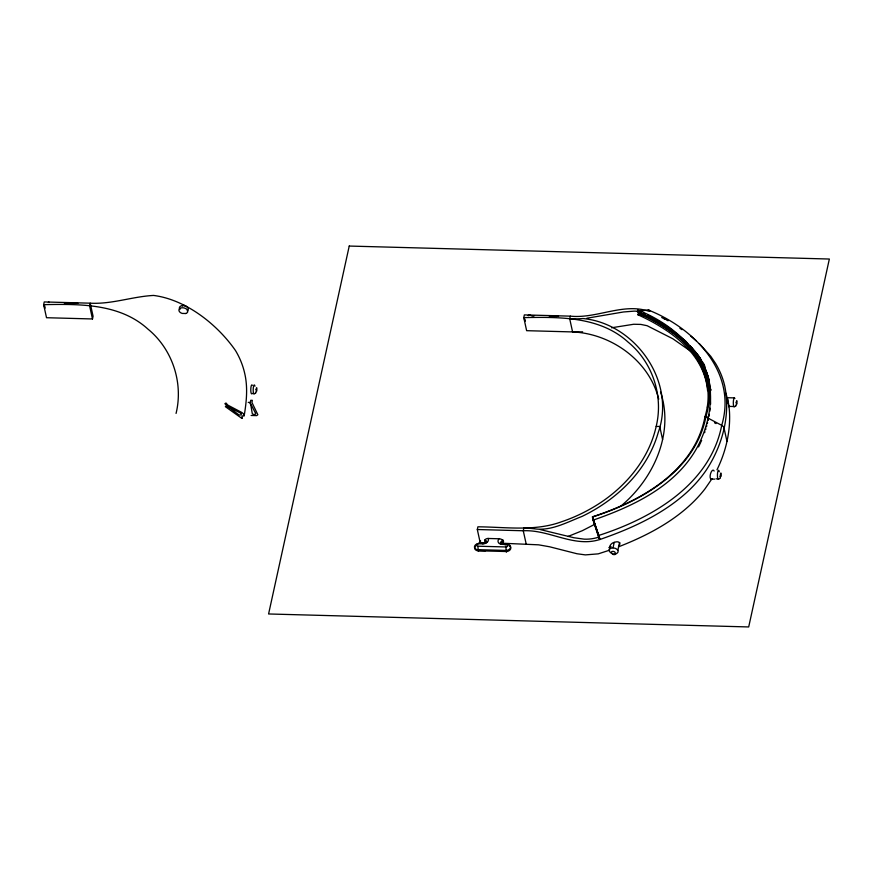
<?xml version="1.0" encoding="UTF-8"?>
<svg xmlns="http://www.w3.org/2000/svg" width="873" height="873" viewBox="0 0 873 873"><rect width="100%" height="100%" fill="white"/><g stroke="black" fill="none" stroke-linecap="round" stroke-linejoin="round"><path stroke-width="1.31" d="M728.944 406.611L728.671 404.603M710.589 404.243L710.36 389.031M707.446 407.582L707.534 406.6M710.207 408.226L709.825 411.227M176.062 413.431C183.537 382.843 172.385 349.091 147.984 329.143C119.797 303.389 79.29 303.957 43.65 304.655L44.25 301.938L90.203 303.182C111.722 304.382 132.27 296.569 153.55 295.434C185.84 299.548 217.213 324.276 235.47 350.51A139.909 102.654 -12.4 0 1 244.658 373.197C248.008 387.296 246.492 401.973 244.134 415.995L241.865 415.93L242.41 418.396L241.843 418.374L225.354 406.654L226.423 406L229.785 408.018L238.547 414.61A1.637 1.059 12.4 0 0 240.828 414.817A3.732 2.401 12.4 0 0 241.035 414.675A1.637 1.059 12.4 0 0 240.795 413.213M485.312 542.722L480.183 542.58L477.313 529.518L477.902 526.812C505.707 526.997 534.614 531.635 561.437 521.814C575.602 517.067 589.068 510.356 601.486 502.051C627.742 484.275 649.228 457.823 656.18 426.406C663.655 395.807 652.502 362.055 628.102 342.118C599.904 316.364 559.407 316.932 523.767 317.619L524.357 314.902L570.32 316.146C596.761 318.918 623.027 302.538 648.923 311.268M709.334 414.315L708.952 416.377M620.889 506.089C653.288 479.157 674.414 433.717 660.566 392.01M477.88 546.203L505.882 546.956A1.637 1.2 -12.4 0 0 507.759 545.778A1.637 1.2 -12.4 0 0 506.427 544.501L502.019 544.381A4.922 3.612 -12.4 0 1 499.061 538.772L488.193 538.477A4.922 3.612 -12.4 0 1 482.824 543.868L478.415 543.748A1.637 1.2 -12.4 0 0 476.549 544.927A1.637 1.2 -12.4 0 0 477.88 546.203L478.349 551.365L478.841 550.557L485.508 550.732M505.882 546.956L506.351 552.118L506.842 551.31M717.006 469.761C725.638 452.127 730.439 432.342 729.522 412.656A153.823 112.868 -12.4 0 0 728.933 406.392L734.575 406.534A4.507 0.982 -88.5 0 1 733.32 402.115A4.507 0.982 -88.5 0 1 734.902 398.557M708.079 420.513L708.538 418.44M617.833 550.372L619.47 542.82M92.483 318.961L93.073 316.244L90.203 303.182L89.613 305.899L92.483 318.961L46.52 317.717L43.65 304.655M480.183 542.58L480.576 540.769M658.733 399.201C649.392 360.822 611.307 333.551 572.59 331.936L569.72 318.863L570.32 316.146M613.01 547.895L614.243 542.286A5.031 3.361 -26.3 0 0 609.867 546.4A4.627 3.132 -27.7 0 0 610.576 548.037M609.223 550.132L610.052 546.378M478.415 543.748L478.786 542.93L479.157 543.421M482.824 543.868L483.522 543.442M502.019 544.381C502.532 542.089 505.314 546.378 507.191 544.294A4.103 3.012 -12.4 0 1 510.519 547.469A4.103 3.012 -12.4 0 1 505.838 550.427L477.837 549.674A4.103 3.012 -12.4 0 1 474.454 546.945A4.103 3.012 -12.4 0 1 478 543.639M549.761 316.244C552.183 318.536 556.254 314.531 557.181 316.222A4.103 3.012 -12.4 0 1 558.567 316.463M506.427 544.501L506.798 543.693L507.191 544.294M707.337 423.601L707.599 422.576M76.344 303.324L76.726 302.625L77.075 303.247A4.103 3.012 -12.4 0 1 77.926 303.346M528.449 315.535C529.18 313.516 532.508 317.554 534.516 315.6M706.508 426.679L706.792 425.653M48.364 302.44L48.757 301.872L49.063 302.495M705.602 429.702L705.908 428.698M704.62 432.67L704.958 431.688M641.535 314.193L637.323 311.617L637.923 310.101C680.067 326.698 720.967 366.867 706.093 415.995C695.552 470.874 641.448 501.244 592.571 516.98L598.791 535.422C599.249 536.753 599.675 538.095 599.958 539.47C574.03 547.906 549.357 529.453 523.265 530.762L477.313 529.518M707.577 390.635C704.304 352.921 669.405 329.056 637.857 314.727L638.447 313.221L640.662 313.2L643.532 314.553M701.215 441.356L701.63 440.407M700.353 443.244L700.79 442.305M699.459 445.099L699.906 444.171M698.531 446.932L699 446.016M712.019 478.71L705.068 488.771A139.505 102.359 -12.4 0 1 692.234 503.044C671.402 522.916 645.365 536.328 618.75 546.738M638.992 313.014L640.575 312.425M595.222 524.073L582.302 530.697L567.963 536.48M608.863 547.578L611.155 546.727M609.561 550.186L598.278 553.853L585.368 554.89L577.02 553.755L549.608 546.782L538.608 544.828L500.022 543.126M593.454 520.013C634.038 505.969 677.393 485.388 698.182 445.536C712.761 417.021 716.908 379.166 695.977 352.561M598.791 535.422C651.945 518.322 710.109 484.733 721.72 425.347C737.598 372.225 694.068 328.019 648.213 309.97L639.232 311.203L637.923 310.101M611.515 327.779L633.645 324.265L640.815 324.407L647.089 325.705L672.821 338.757L692.791 352.703M526.146 543.824L523.265 530.762L523.865 528.045A100.482 73.725 -12.4 0 1 536.797 529.082C552.5 530.391 567.777 521.945 582.029 516.412C616.785 499.716 647.428 470.536 658.187 432.648C676.564 381.621 635.009 323.359 582.957 318.536A100.482 73.736 -12.4 0 1 569.72 318.874M586.874 318.219L623.453 311.977L634.191 311.126A30.413 22.305 -12.4 0 1 638.632 311.41M734.411 397.902L727.264 397.706L728.846 406.676M66.403 302.964L77.075 303.247M549.182 316.004L557.181 316.222M64.307 303.127L73.648 303.378M248.248 402.398L249.842 402.442L250.867 405.225L252.232 413.333A1.637 1.059 12.4 0 0 254.065 414.468A3.732 2.401 12.4 0 0 254.392 414.468A1.637 1.059 12.4 0 0 255.603 413.42M251.118 415.461L256.695 415.613L257.851 414.73L251.959 402.508L252.341 400.336L250.737 400.292L250.267 403.042L255.538 413.235M656.18 426.406L659.726 426.504L662.596 439.566M716.035 478.819L718.719 478.895A4.507 0.982 -88.5 0 1 717.519 477.007A4.507 0.982 -88.5 0 1 717.944 471.114A4.507 0.982 -88.5 0 1 719.232 471.758M711.015 479.059L714.649 479.157M540.431 529.616L573.965 537.746L584.201 539.154A30.413 22.316 -12.4 0 0 598.889 537.081L599.958 539.47C631.419 528.569 662.629 514.47 687.455 491.783A139.909 102.643 -12.4 0 0 706.421 469.86C722.397 445.579 730.679 415.002 724.765 386.161A139.909 102.654 -12.4 0 0 715.587 363.474L710.764 356.326L699.306 343.58M707.741 419.367L708.319 419.476M640.662 313.2L643.728 314.182M637.857 314.727L640.466 315.208M641.775 315.437L642.43 315.557M643.739 315.797L647.188 316.943M639.232 311.203L640.662 311.879M639.571 312.556L644.951 315.24M637.323 311.617C679.139 328.084 719.81 367.882 705.024 416.661C694.581 471.125 640.837 501.211 592.341 516.838L598.583 535.324M640.913 313.669L656.092 321.34L670.42 330.049M638.447 313.221C659.224 323.021 679.86 335.156 694.188 353.543M640.422 313.691L644.372 315.557M641.841 314.367L645.791 316.244M643.499 313.232L644.907 313.931M643.837 314.596L646.369 315.928M644.656 315.731L648.584 317.652M646.653 315.982L648.039 316.681M647.777 316.626L650.56 318.056M647.701 315.328L653.048 318.132M647.439 317.128L652.644 319.769M649.425 317.39L651.945 318.776M648.814 317.837L653.932 320.456M650.8 318.11L654.543 320.162M714.496 422.761L716.046 423.58M240.577 413.071L227.275 406.338L224.907 403.686L225.987 403.02L227.842 405.116L241.614 412.372A4.922 3.165 12.4 0 1 243.873 414.882L243.971 415.275M652.098 318.798L657.107 321.57M652.764 319.933L655.219 321.166M654.324 318.831L655.601 319.54M654.663 320.195L658.373 322.29L657.205 321.613M654.041 320.631L656.496 321.864M661.69 317.477L664.899 319.278M655.307 321.329L662.662 325.476M656.856 320.249L660.588 322.432M656.561 322.039L675.702 334.25M660.883 323.741L659.628 323.01L660.937 323.785M663.294 325.192L662.127 324.483L665.619 326.622M661.756 323.141L668.554 327.495M662.596 325.618L676.357 335.134L688.208 345.708M664.408 325.924L666.765 327.353M679.914 328.292L682.064 329.667M665.542 326.644L666.677 327.375M502.826 540.092L502.903 540.136A2.444 1.571 12.4 0 1 503.186 540.343M485.366 541.489L485.312 541.456A2.444 1.571 12.4 0 1 485.028 541.249M670.148 329.568L672.297 331.042M669.656 328.237L685.545 340.972L698.16 355.507M670.006 329.601L673.094 331.773M673.607 332.264L675.658 333.748M677.666 335.767L681.376 338.757M679.347 336.291L681.18 337.786M678.037 335.527L680.765 337.753M679.63 336.782L680.558 337.524M690.707 336.04L696.447 340.972M686.691 343.089L687.466 343.853M689.91 345.959L690.674 346.745M690.379 346.243L691.438 347.53M691.132 347.028L694.286 350.684M689.735 346.177C700.724 357.559 708.472 372.291 710.251 388.103M690.368 347.214L693.206 350.346M691.874 347.825L695.628 352.277M689.681 347.268L691.754 349.593M705.766 417.49L705.024 416.661L706.093 415.995L707.959 418.08L721.72 425.347A4.922 3.165 12.4 0 1 723.99 427.846L726.958 441.312M694.657 350.968L696.916 353.881M693.871 351.132L694.537 351.917M693.075 351.153L694.963 353.521M695.814 353.51L696.436 354.307M697.854 354.984L698.749 356.304M694.788 354.34L700.462 363.124M698.444 355.791L699.328 357.101M699.022 356.588L699.895 357.908M698.214 356.708L699.862 359.13M696.709 355.9L697.265 356.686M699.589 357.395L700.452 358.727M700.146 358.203L701.532 360.363M697.811 357.494L698.345 358.29M700.386 359.949L701.412 361.597M699.382 359.916L700.353 361.531M702.241 361.498L703.202 363.146M703.518 363.67L703.987 364.499M702.361 363.223L703.703 365.711M703.66 363.976L704.118 364.805M700.91 363.932L701.335 364.75M704.555 365.645L704.98 366.485M702.154 364.794L702.569 365.623M704.129 366.54L704.947 368.22M701.75 365.58L702.154 366.398M702.929 368.057L703.3 368.875M703.649 369.716L703.998 370.545M706.748 372.455L705.711 369.966M707.075 373.306L708.527 377.638M704.653 372.225L704.958 373.077M593.149 519.817L598.998 536.971L598.671 535.596M592.931 519.664L599.02 538.379M705.537 374.768L705.81 375.63M727.285 397.739L727.656 399.398M726.009 393.232L728.529 403.719M708.789 378.511L709.258 380.268M598.856 537.015L599.107 538.161M523.767 317.619L526.637 330.681L572.59 331.926A100.482 73.736 -12.4 0 0 582.629 331.805M728.093 401.482L728.497 403.544M710.949 389.271L711.059 390.198M501.189 544.359A2.466 1.801 -12.4 0 1 503.535 541.598L503.295 540.507A2.466 1.801 -12.4 0 0 500.764 542.384A2.466 1.801 -12.4 0 0 502.783 544.174M509.297 545.832A4.103 3.012 -12.4 0 1 510.454 549.335A4.103 3.012 -12.4 0 1 506.078 551.518L478.077 550.765A4.103 3.012 -12.4 0 1 475.327 546.4M478.841 550.557A1.637 1.2 -12.4 0 1 478.186 550.416M486.654 542.559A2.466 1.801 -12.4 0 0 484.919 541.085L484.679 540.005A2.466 1.801 -12.4 0 1 486.414 541.533A2.466 1.801 -12.4 0 1 484.788 543.464M499.061 538.696A5.052 3.252 12.4 0 1 502.717 540.147M485.104 539.678A5.052 3.252 12.4 0 1 488.16 538.401M503.11 541.926A5.052 3.252 12.4 0 1 500.698 543.126M486.687 542.198A5.052 3.252 12.4 0 1 485.497 541.446M719.778 478.48A1.419 1.037 -12.4 0 1 719.046 478.884M720.323 476.8A2.543 1.866 -12.4 0 1 720.007 478.229M719.941 476.265A1.419 1.037 -12.4 0 1 720.203 476.549M712.008 478.895A4.616 1.866 -76.3 0 1 710.48 473.941A4.616 1.866 -76.3 0 1 714.114 471.049M612.442 553.558A4.507 2.903 12.4 0 1 609.801 548.942A4.507 2.903 12.4 0 1 616.72 549.128A4.507 2.903 12.4 0 1 616.087 553.657M612.857 554.311A1.408 1.037 -12.4 0 1 612.551 554.049M613.152 554.453A2.51 1.844 -12.4 0 0 615.007 554.497A1.408 1.037 -12.4 0 0 615.771 554.137M619.721 542.711A4.66 3.088 -29 0 1 618.477 546.334M614.297 542.428A5.074 3.306 -27.3 0 1 619.612 542.733M525.099 321.308A4.103 3.012 -12.4 0 1 524.848 319.169M556.428 316.419A1.637 1.2 -12.4 0 1 556.767 316.463M525.164 320.577A4.103 3.012 -12.4 0 1 524.455 318.972M528.001 315.557A4.103 3.012 -12.4 0 1 529.18 315.459M736.19 404.439A2.543 1.866 -12.4 0 1 735.874 405.88M735.633 406.12A1.419 1.037 -12.4 0 1 734.913 406.523M664.768 318.459A2.052 1.32 12.4 0 1 666.361 319.954M664.953 318.809A4.507 2.903 12.4 0 1 667.976 320.817M664.615 326A5.074 2.357 45.5 0 1 665.75 327.277M648.213 309.97A4.922 2.412 -65.1 0 1 649.818 311.268M252.319 385.375A4.507 0.982 -88.5 0 0 250.791 389.227A4.507 0.982 -88.5 0 0 252.057 393.505L254.469 393.57A4.507 0.982 -88.5 0 1 253.279 391.77A4.507 0.982 -88.5 0 1 253.65 385.921A4.507 0.982 -88.5 0 1 254.938 386.193M256.073 391.475A2.543 1.866 -12.4 0 1 255.756 392.905M255.527 393.145A1.419 1.037 -12.4 0 1 254.796 393.559M182.392 305.965A2.052 1.32 12.4 0 1 182.893 305.572M183.646 305.386A2.052 1.32 12.4 0 1 185.753 306.052M179.936 309.522A4.507 2.903 12.4 0 1 181.224 305.866A4.507 2.903 12.4 0 1 187.106 307.001A4.507 2.903 12.4 0 1 187.204 310.93M44.992 308.344A4.103 3.012 -12.4 0 1 44.818 305.986M44.894 307.438A4.103 3.012 -12.4 0 1 44.337 306.008M256.127 389.664C257.088 395.458 257.088 383.04 256.127 389.664M720.378 474.988C721.338 480.783 721.327 468.386 720.378 474.988M736.245 402.639C737.205 408.422 737.205 395.927 736.245 402.639M349.233 246.055L268.589 613.97L748.696 626.945L829.35 259.03L349.233 246.055M185.774 313.516L182.13 313.418A4.507 2.903 12.4 0 1 179.489 308.791A4.507 2.903 12.4 0 1 186.407 308.987A4.507 2.903 12.4 0 1 185.774 313.516M611.908 553.547A2.052 1.32 12.4 0 0 615.247 553.253A2.052 1.32 12.4 0 0 612.639 551.376A2.052 1.32 12.4 0 0 611.908 553.547"/></g></svg>
